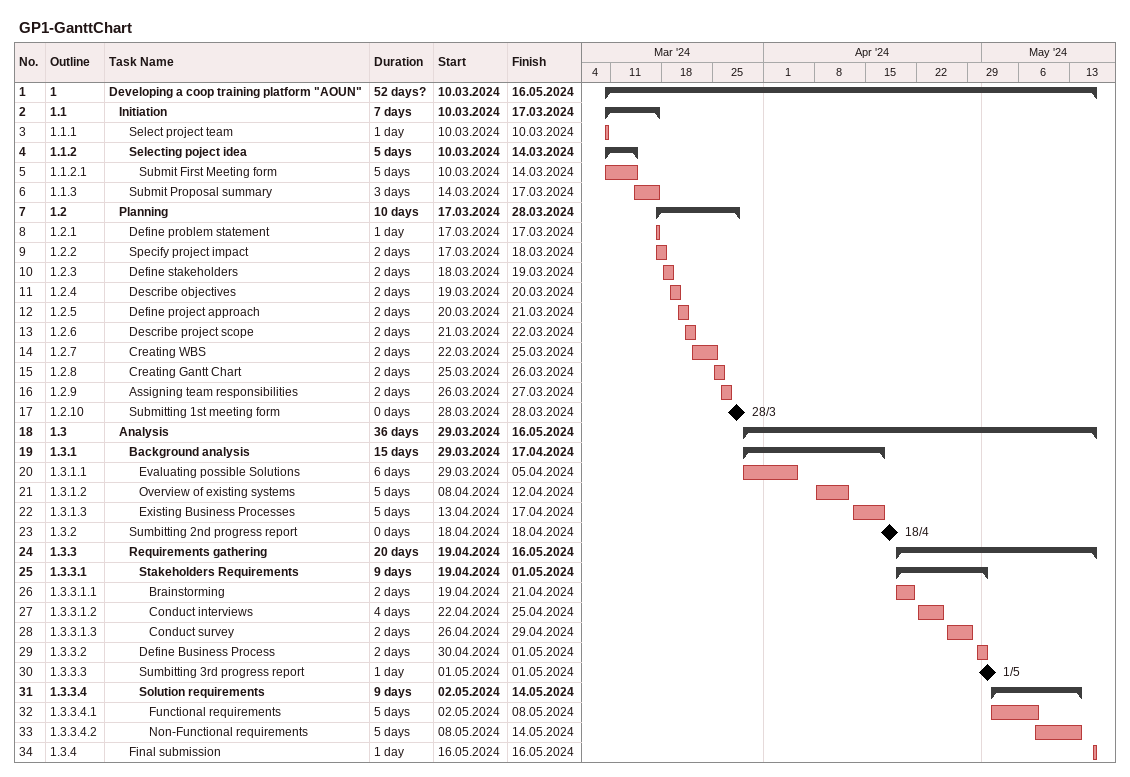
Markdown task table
GP1-GanttChart

| ID | WBS | Task | Duration | Start | Finish |
|---|---|---|---|---|---|
| 1 | 1 | **Developing a coop training platform "AOUN"** | 52d? | 2024-03-10 | 2024-05-16 |
| 2 | 1.1 | **Initiation** | 7d | 2024-03-10 | 2024-03-17 |
| 3 | 1.1.1 | Select project team | 1d | 2024-03-10 | 2024-03-10 |
| 4 | 1.1.2 | **Selecting poject idea** | 5d | 2024-03-10 | 2024-03-14 |
| 5 | 1.1.2.1 | Submit First Meeting form | 5d | 2024-03-10 | 2024-03-14 |
| 6 | 1.1.3 | Submit Proposal summary | 3d | 2024-03-14 | 2024-03-17 |
| 7 | 1.2 | **Planning** | 10d | 2024-03-17 | 2024-03-28 |
| 8 | 1.2.1 | Define problem statement | 1d | 2024-03-17 | 2024-03-17 |
| 9 | 1.2.2 | Specify project impact | 2d | 2024-03-17 | 2024-03-18 |
| 10 | 1.2.3 | Define stakeholders | 2d | 2024-03-18 | 2024-03-19 |
| 11 | 1.2.4 | Describe objectives | 2d | 2024-03-19 | 2024-03-20 |
| 12 | 1.2.5 | Define project approach | 2d | 2024-03-20 | 2024-03-21 |
| 13 | 1.2.6 | Describe project scope | 2d | 2024-03-21 | 2024-03-22 |
| 14 | 1.2.7 | Creating WBS | 2d | 2024-03-22 | 2024-03-25 |
| 15 | 1.2.8 | Creating Gantt Chart | 2d | 2024-03-25 | 2024-03-26 |
| 16 | 1.2.9 | Assigning team responsibilities | 2d | 2024-03-26 | 2024-03-27 |
| 17 | 1.2.10 | Submitting 1st meeting form | 0d | 2024-03-28 | 2024-03-28 |
| 18 | 1.3 | **Analysis** | 36d | 2024-03-29 | 2024-05-16 |
| 19 | 1.3.1 | **Background analysis** | 15d | 2024-03-29 | 2024-04-17 |
| 20 | 1.3.1.1 | Evaluating possible Solutions | 6d | 2024-03-29 | 2024-04-05 |
| 21 | 1.3.1.2 | Overview of existing systems | 5d | 2024-04-08 | 2024-04-12 |
| 22 | 1.3.1.3 | Existing Business Processes | 5d | 2024-04-13 | 2024-04-17 |
| 23 | 1.3.2 | Sumbitting 2nd progress report | 0d | 2024-04-18 | 2024-04-18 |
| 24 | 1.3.3 | **Requirements gathering** | 20d | 2024-04-19 | 2024-05-16 |
| 25 | 1.3.3.1 | **Stakeholders Requirements** | 9d | 2024-04-19 | 2024-05-01 |
| 26 | 1.3.3.1.1 | Brainstorming | 2d | 2024-04-19 | 2024-04-21 |
| 27 | 1.3.3.1.2 | Conduct interviews | 4d | 2024-04-22 | 2024-04-25 |
| 28 | 1.3.3.1.3 | Conduct survey | 2d | 2024-04-26 | 2024-04-29 |
| 29 | 1.3.3.2 | Define Business Process | 2d | 2024-04-30 | 2024-05-01 |
| 30 | 1.3.3.3 | Sumbitting 3rd progress report | 1d | 2024-05-01 | 2024-05-01 |
| 31 | 1.3.3.4 | **Solution requirements** | 9d | 2024-05-02 | 2024-05-14 |
| 32 | 1.3.3.4.1 | Functional requirements | 5d | 2024-05-02 | 2024-05-08 |
| 33 | 1.3.3.4.2 | Non-Functional requirements | 5d | 2024-05-08 | 2024-05-14 |
| 34 | 1.3.4 | Final submission | 1d | 2024-05-16 | 2024-05-16 |
